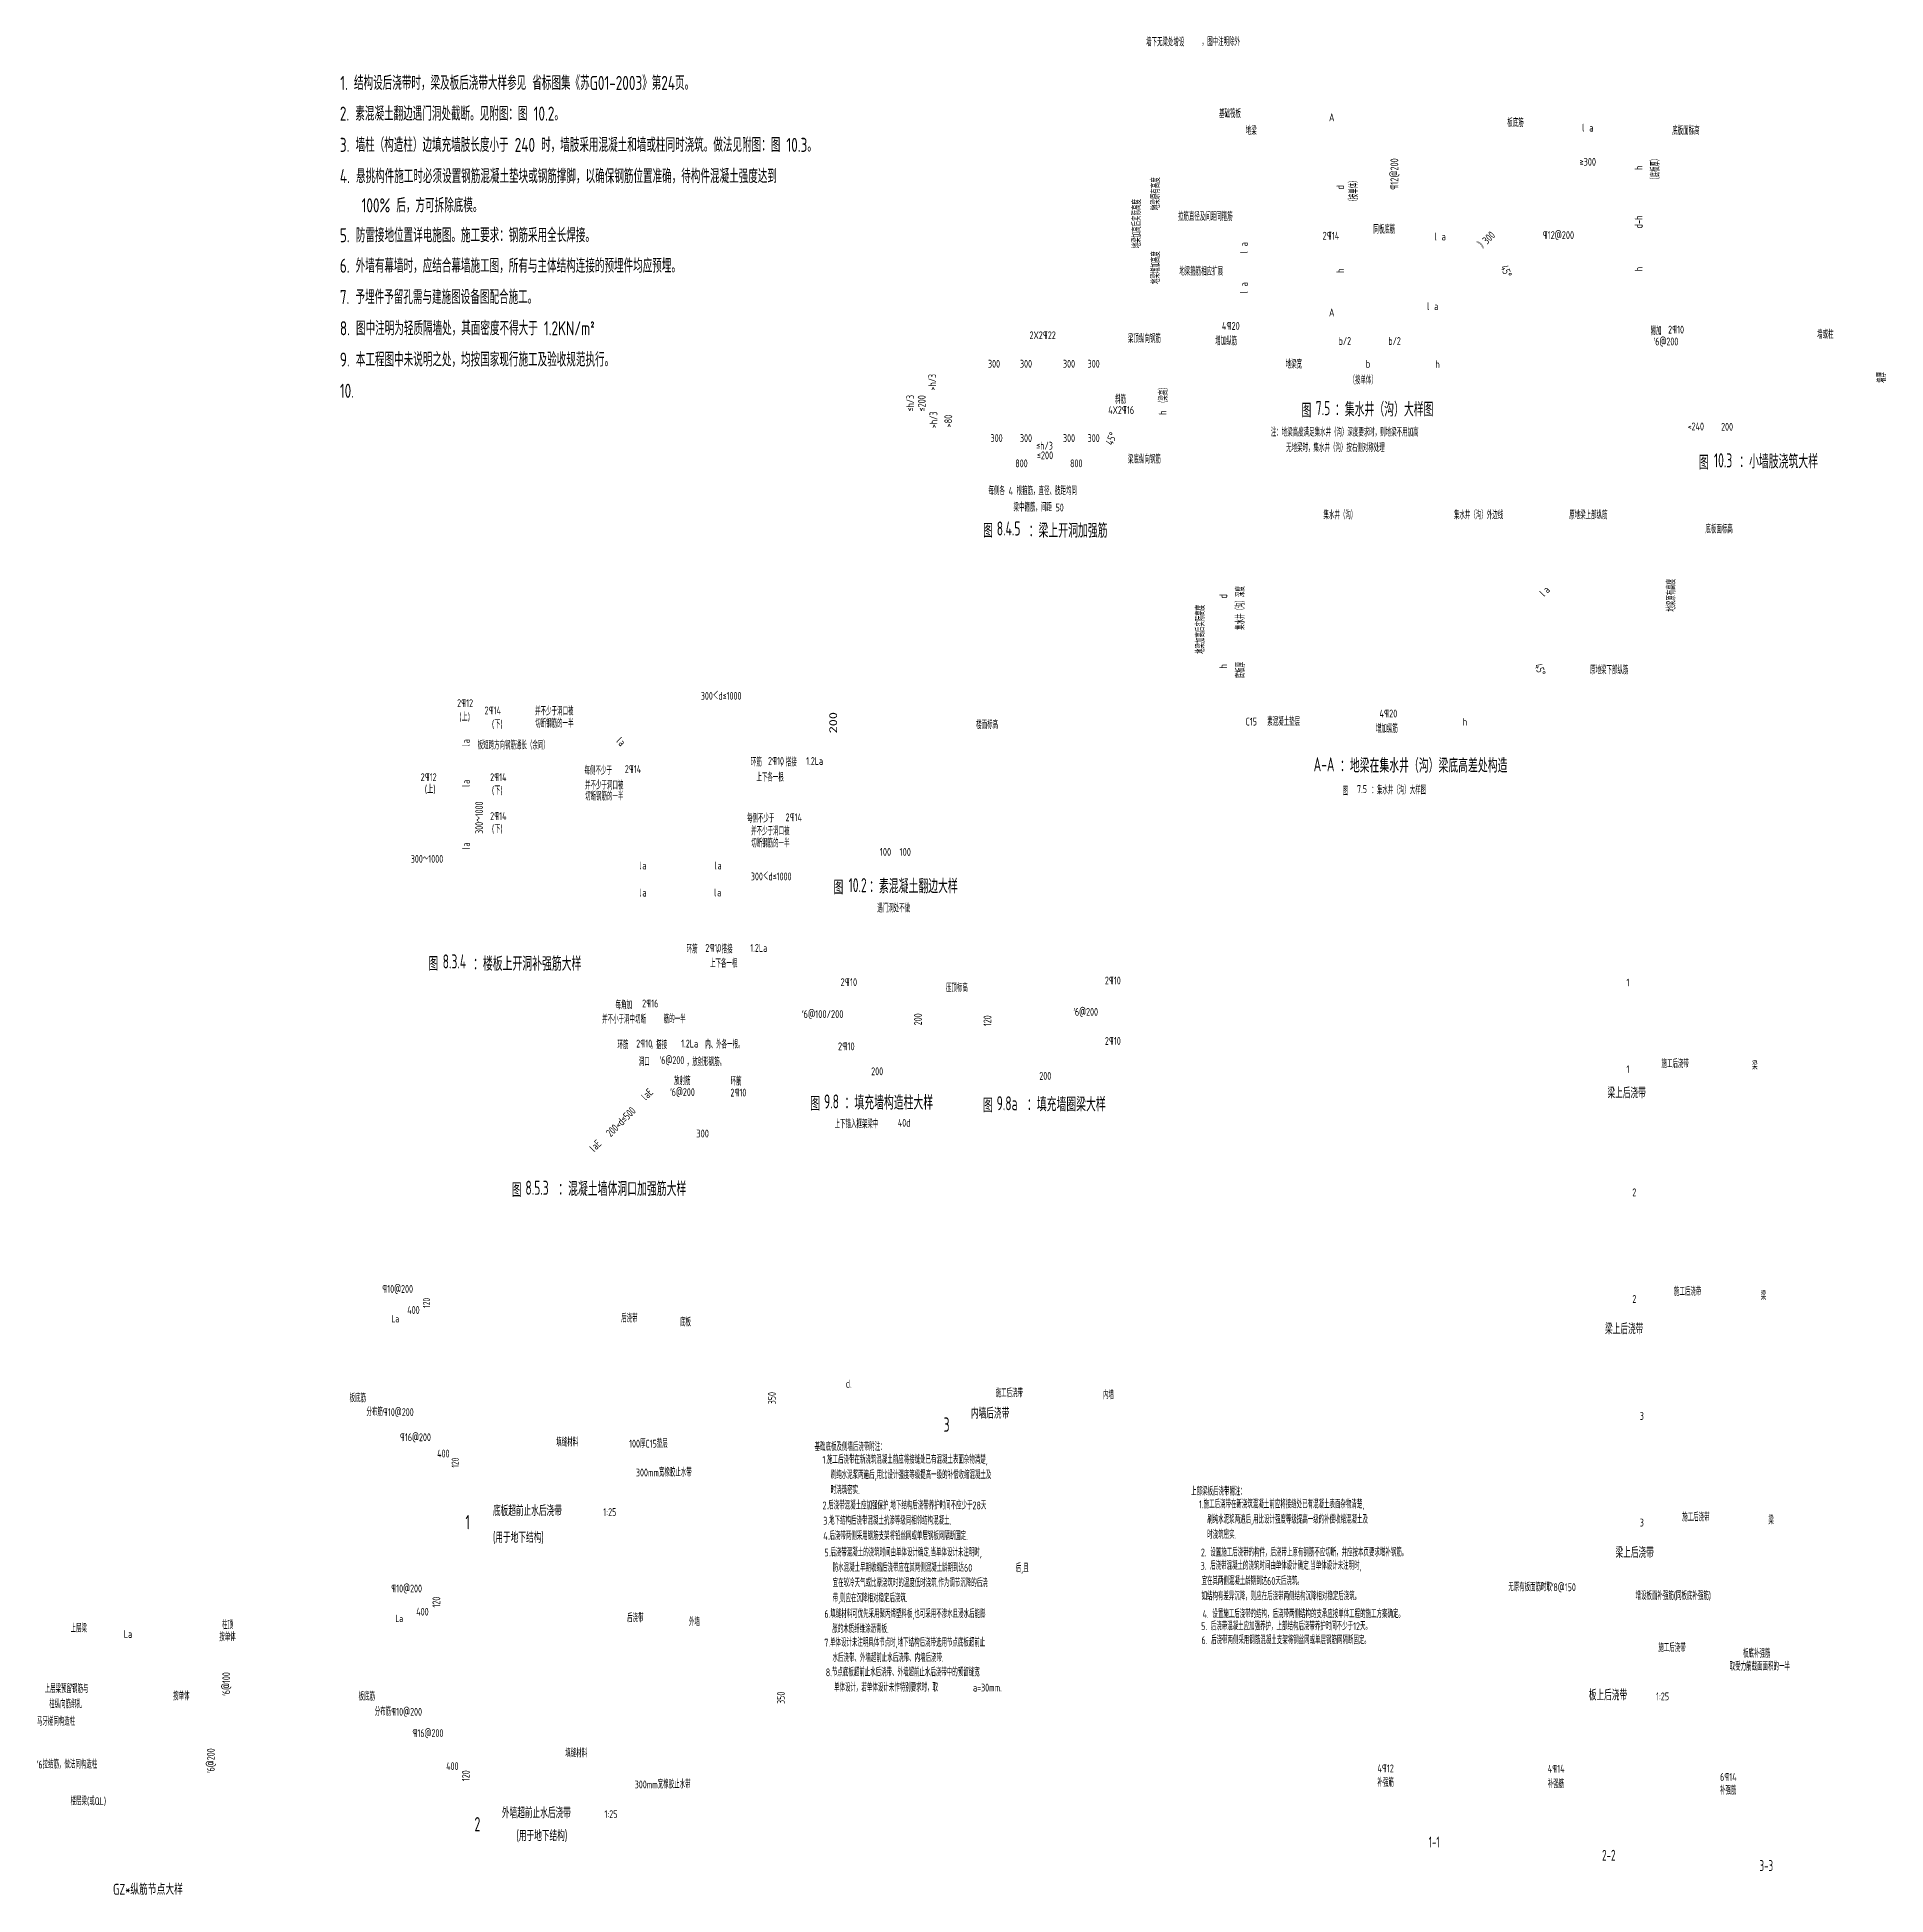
# Model space of a CAD drawing. Extents: x 2468086 to 6957054, y -3413633 to -667223.
# Drawn here: x 5051758 to 5110886, y -794724 to -735293 of the extents above; entities that cross this region are included whole.
import ezdxf
from ezdxf.enums import TextEntityAlignment as Align

# ---------------------------------------------------------------- set-up
doc = ezdxf.new("R2010")
doc.units = 0
doc.header["$LTSCALE"] = 100
doc.header["$MEASUREMENT"] = 0
doc.layers.get('0').update_dxf_attribs({"linetype": 'CONTINUOUS'})
for name, color, linetype in [('DIM', 8, 'CONTINUOUS'), ('TEXT', 7, 'CONTINUOUS'), ('轴线__尺寸数字', 7, 'CONTINUOUS'), ('附加箍筋标', 7, 'CONTINUOUS')]:
    doc.layers.add(name, color=color, linetype=linetype)
doc.styles.add('GB', font='gbxwxt.shx', dxfattribs={"width": 0.7, "height": 500, "bigfont": 'gbhzfs.shx'})

msp = doc.modelspace()

# ---------------------------------------------------------------- texts
at = {"color": 4, "style": 'GB'}
for s, width, p in [('墙下无梁处增设', 0.7, (5087225.4, -735585.3)), ('，图中注明除外', 0.7, (5089005.7, -735571)), ('基础筏板', 0.7, (5089558.8, -737872.8)), ('板底筋', 0.7, (5098777, -738165.5)), ('地梁', 0.7, (5090414.6, -738415.9)), ('≥300', 0.75, (5101090.4, -739407.3)), ('拉筋直径及间距同箍筋', 0.7, (5088244.1, -741164.2)), ('2¶14', 0.75, (5092870.9, -741770.2)), ('同板底筋', 0.7, (5094494.9, -741575.6)), ('¶12@200', 0.75, (5099904.5, -741750.8)), ('地梁箍筋相应扩展', 0.7, (5088287.9, -742917.8)), ('4¶20', 0.75, (5089650.3, -744656.8)), ('2¶10', 0.7, (5103922.2, -744774.7)), ('2X2¶22', 0.7, (5083498.4, -744954.7)), ('梁顶纵向钢筋', 0.7, (5086646.4, -745069.5)), ('增加纵筋', 0.7, (5089436.3, -745145.6)), ('′6@200', 0.7, (5103465.8, -745155.7)), ('300', 0.7, (5082169.4, -745865.7)), ('300', 0.7, (5083192.2, -745865.7)), ('300', 0.7, (5084568.2, -745865.7)), ('300', 0.7, (5085356.2, -745865.7)), ('地梁宽', 0.7, (5091690.5, -745891.3)), ('（按单体）', 0.7, (5093730.4, -746398.6)), ('斜筋', 0.7, (5086236.3, -747012.2)), ('4X2¶16', 0.7, (5086016.9, -747347.7)), ('<240', 0.7, (5104548.4, -747871.5)), ('300', 0.7, (5082252.5, -748243.7)), ('300', 0.7, (5083192.2, -748243.7)), ('300', 0.7, (5084568.2, -748243.7)), ('300', 0.7, (5085356.2, -748243.7)), ('注：地梁高度满足集水井（沟）深度要求时，则地梁不用加高', 0.7, (5091214.7, -748065.5)), ('≤h/3', 0.7, (5083714.5, -748488.1)), ('≤200', 0.75, (5083732.4, -748796.3)), ('梁底纵向钢筋', 0.7, (5086646.4, -748929.6)), ('无地梁时，集水井（沟）按右侧对称处理', 0.7, (5091706.1, -748559.3)), ('每侧各 4 根箍筋，直径、肢距均同', 0.7, (5082184.4, -749939)), ('梁中箍筋，间距 50', 0.7, (5082985.9, -750465.9)), ('集水井（沟）', 0.7, (5092899.4, -750712.2)), ('集水井（沟）外边线', 0.7, (5097072.2, -750712.2)), ('原地梁上部纵筋', 0.7, (5100759.3, -750712.2)), ('原地梁下部纵筋', 0.7, (5101425.6, -755671.9)), ('2¶12', 0.7, (5065189, -756724.5)), ('(上)', 0.8, (5065258.8, -757170.6)), ('2¶14', 0.7, (5066069.5, -756957.7)), ('(下)', 0.8, (5066302.3, -757404)), ('楼面标高', 0.7, (5081790.7, -757423.1)), ('C15', 0.7, (5090410, -757314.9)), ('4¶20', 0.75, (5094689.7, -757057.1)), ('增加纵筋', 0.7, (5094576, -757546.4)), ('2¶10', 0.7, (5075134.5, -758575.1)), ('1.2La', 0.7, (5076354.3, -758575.1)), ('2¶12', 0.7, (5064024.6, -759091.7)), ('2¶14', 0.7, (5066245.6, -759095.2)), ('2¶14', 0.7, (5070551.9, -758834)), ('(上)', 0.8, (5064155.2, -759484.2)), ('(下)', 0.8, (5066302.3, -759521.1)), ('2¶14', 0.7, (5066245.6, -760336.7)), ('(下)', 0.8, (5066302.3, -760754.3)), ('2¶14', 0.7, (5075696.3, -760376.2)), ('300～1000', 0.7, (5063707.6, -761707.4)), ('l', 0.7, (5071015.6, -761917.9)), ('a', 0.7, (5071114.3, -761917.9)), ('l', 0.7, (5073420.3, -761917.9)), ('a', 0.7, (5073519, -761917.9)), ('l', 0.7, (5071015.6, -762786.2)), ('a', 0.7, (5071114.3, -762786.2)), ('l', 0.7, (5073408.1, -762780.1)), ('a', 0.7, (5073506.7, -762780.1)), ('遇门洞处不做', 0.7, (5078627, -763292.6)), ('2¶10', 0.7, (5073129.1, -764555.3)), ('1.2La', 0.7, (5074566.9, -764555.3)), ('2¶10', 0.7, (5070918.4, -767616.1)), ('1.2La', 0.7, (5072356.2, -767616.1)), ('′6@200', 0.7, (5071672.4, -768147.6)), ('′6@200', 0.7, (5072009.3, -769167.4)), ('2¶10', 0.7, (5073931.5, -769184.2)), ('上下锚入框架梁中', 0.7, (5077262.5, -770194.3)), ('40d', 0.7, (5079286.7, -770148.6))]:
    msp.add_text(s, height=250, dxfattribs=dict(at, width=width)).set_placement(p)
at = {"color": 7, "style": 'GB'}
for s, height, width, p in [('1. 结构设后浇带时，梁及板后浇带大样参见 省标图集《苏G01-2003》第24页。', 450, 0.8, (5061452.3, -736982.4)), ('2. 素混凝土翻边遇门洞处截断。见附图：图 10.2。', 450, 0.8, (5061439.4, -737964.7)), ('3. 墙柱（构造柱）边填充墙肢长度小于 240 时，墙肢采用混凝土和墙或柱同时浇筑。做法见附图：图 10.3。', 450, 0.8, (5061439.4, -738964.7)), ('4. 悬挑构件施工时必须设置钢筋混凝土垫块或钢筋撑脚，以确保钢筋位置准确，待构件混凝土强度达到', 450, 0.8, (5061439.4, -739964.7)), (' 100% 后，方可拆除底模。', 450, 0.8, (5061939.4, -740897.8)), ('5. 防雷接地位置详电施图。施工要求：钢筋采用全长焊接。', 450, 0.8, (5061439.4, -741854.5)), ('6. 外墙有幕墙时，应结合幕墙施工图，所有与主体结构连接的预埋件均应预埋。', 450, 0.8, (5061439.4, -742831.4)), ('7. 予埋件予留孔需与建施图设备图配合施工。', 450, 0.8, (5061439.4, -743831.4)), ('8. 图中注明为轻质隔墙处，其面密度不得大于 1.2KN/m²', 450, 0.8, (5061439.4, -744831.4)), ('附加 ', 250, 0.7, (5103356.4, -744823.7)), ('墙或柱', 250, 0.7, (5108688.7, -744938.7)), ('9. 本工程图中未说明之处，均按国家现行施工及验收规范执行。', 450, 0.8, (5061439.4, -745831.4)), ('10.', 450, 0.8, (5061439.4, -746831.4)), ('300＜d≤1000', 250, 0.7, (5072983.7, -756490.8)), ('切断钢筋的一半', 250, 0.7, (5067686.3, -757379.3)), ('并不少于洞口被', 250, 0.7, (5067686.3, -756988.8)), ('板短跨方向钢筋通长（余同）', 250, 0.7, (5065846.3, -758076.6)), ('每侧不少于', 250, 0.7, (5069265.1, -758888.3)), ('环筋     ，搭接', 250, 0.7, (5074585.8, -758621.1)), ('上下各一根', 250, 0.7, (5074764.4, -759105.4)), ('切断钢筋的一半', 250, 0.7, (5069282.2, -759710.4)), ('并不少于洞口被', 250, 0.7, (5069282.2, -759359.6)), ('每侧不少于', 250, 0.7, (5074462.7, -760414.9)), ('并不少于洞口被', 250, 0.7, (5074595.8, -760824.5)), ('切断钢筋的一半', 250, 0.7, (5074595.8, -761213.3)), ('100', 250, 0.8, (5078709.2, -761484.6)), ('100', 250, 0.8, (5079341.9, -761484.6)), ('300＜d≤1000', 250, 0.7, (5074584.3, -762266.8)), ('环筋     ，搭接', 250, 0.7, (5072531.5, -764601.3)), ('上下各一根', 250, 0.7, (5073280, -765057.6)), ('并不小于洞中切断', 250, 0.7, (5069830, -766845.3)), ('每角加', 250, 0.7, (5070258.8, -766386.9)), ('2¶16', 250, 0.7, (5071107.8, -766331.8)), ('筋的一半', 250, 0.7, (5071798.5, -766837.1)), ('环筋      ，搭接', 250, 0.7, (5070320.7, -767662.1)), ('内、外各一根。', 250, 0.7, (5073127.1, -767647.7)), ('洞口          ，放射形钢筋。', 250, 0.7, (5071000.5, -768207.8)), ('放射筋', 250, 0.7, (5072130.6, -768812.7)), ('环筋', 250, 0.7, (5073937.4, -768829.6))]:
    msp.add_text(s, height=height, dxfattribs=dict(at, width=width)).set_placement(p)
at = {"color": 4, "style": 'GB', "width": 0.7}
for s, p in [('底板面标高', (5104492.8, -738258.2)), ('底板面标高', (5105552.6, -751006.4)), ('素混凝土垫层', (5091626.2, -757165.8))]:
    msp.add_text(s, height=250, dxfattribs=at).set_placement(p, align=Align.MIDDLE)
at = {"color": 4, "style": 'GB'}
for s, rotation, width, p in [('¶12@200', 90, 0.75, (5095291.6, -740178.9)), ('（底板厚）', 90, 0.7, (5103647, -739955.7)), ('地梁原有高度', 90, 0.7, (5087664.7, -740827.1)), ('（按单体）', 90, 0.7, (5093996.7, -740652.4)), ('地梁加高后实际高度', 90, 0.7, (5087059.6, -742048)), ('》300', 45, 0.75, (5098001.6, -742068.4)), ('地梁增加高度', 90, 0.7, (5087664.7, -743192.7)), ('>h/3', 90, 0.7, (5080511.6, -746597.5)), ('墙厚', 90, 0.7, (5110886.7, -746354)), ('≤h/3', 90, 0.7, (5079803.5, -747268.1)), ('≤200', 90, 0.75, (5080175.1, -747268.1)), ('（梁高）', 90, 0.7, (5087918.3, -747096.7)), ('>h/3', 90, 0.7, (5080548.1, -747799.8)), ('>80', 90, 0.75, (5081024.8, -747777.5)), ('地梁原有高度', 90, 0.7, (5104155.2, -753670.2)), ('集水井（沟）深度', 90, 0.7, (5090375.1, -754255.1)), ('地梁加高后实际高度', 90, 0.7, (5089097.2, -755026.6)), ('底板厚', 90, 0.7, (5090378.5, -755804.4)), ('l', 315, 0.7, (5070261.5, -757833)), ('l', 90, 0.7, (5065593, -757983.6)), ('a', 90, 0.7, (5065593, -757884.9)), ('a', 315, 0.7, (5070331.3, -757902.8)), ('l', 90, 0.7, (5065593, -759281.7)), ('a', 90, 0.7, (5065593, -759183.1)), ('300～1000', 90, 0.7, (5066018.7, -760782.1)), ('l', 90, 0.7, (5065593, -761288)), ('a', 90, 0.7, (5065593, -761189.4)), ('aE', 45, 0.7, (5071291.1, -769262.5)), ('l', 45, 0.7, (5071226.1, -769327.5)), ('200<d≤500', 45, 0.7, (5070104, -770492.9)), ('l', 45, 0.7, (5069571.9, -770973.1)), ('aE', 45, 0.7, (5069636.9, -770908.1))]:
    msp.add_text(s, height=250, rotation=rotation, dxfattribs=dict(at, width=width)).set_placement(p)
at = {"color": 7, "style": 'GB', "width": 1.327869}
msp.add_text('200', height=250, rotation=90, dxfattribs=at).set_placement((5077342.4, -757565.9), (5077342.4, -756884.2), align=Align.FIT)
at = {"style": 'GB'}
for s, height, width, p in [('1', 250, 0.7, (5102589.9, -765664.4)), ('1', 250, 0.7, (5102589.9, -768436.3)), ('施工后浇带', 250, 0.7, (5103710.4, -768267.6)), ('梁', 250, 0.7, (5106608.7, -768324.8)), ('梁上后浇带', 350, 0.7, (5101984.2, -769240.8)), ('2', 250, 0.7, (5102779, -772374.1)), ('¶10@200', 250, 0.7, (5062793, -775465.2)), ('2', 250, 0.7, (5102779, -775785.9)), ('施工后浇带', 250, 0.7, (5104108.2, -775554.1)), ('梁', 250, 0.7, (5106886, -775692.7)), ('400', 250, 0.7, (5063596.7, -776138.6)), ('后浇带', 250, 0.7, (5070436, -776409.9)), ('底板', 250, 0.7, (5072318.8, -776535.3)), ('梁上后浇带', 350, 0.7, (5101905.9, -776789.7)), ('d', 250, 0.7, (5077621.3, -778498.1)), ('.', 250, 0.7, (5077757.3, -778498.1)), ('施工后浇带', 250, 0.7, (5082416.3, -778800.2)), ('板底筋', 250, 0.7, (5061751.8, -778960.8)), ('分布筋¶10@200', 250, 0.7, (5062289.9, -779405)), ('内墙后浇带', 350, 0.7, (5081624.7, -779489.3)), ('内墙', 250, 0.7, (5085848, -778862.6)), ('3', 250, 0.7, (5103016, -779529)), ('¶16@200', 250, 0.7, (5063358.2, -780210.1)), ('填缝材料', 250, 0.7, (5068361.3, -780375.9)), ('100厚C15垫层', 250, 0.7, (5070691.2, -780415.1)), ('基础底板及侧墙后浇带附注：', 250, 0.7, (5076623, -780518.8)), ('400', 250, 0.7, (5064552.6, -780731)), ('1.施工后浇带在新浇筑混凝土前应将接缝处已有混凝土表面杂物清楚,', 250, 0.7, (5076874.4, -780929.2)), ('300mm宽橡胶止水带', 250, 0.7, (5070907.9, -781339)), ('  刷纯水泥浆两遍后,用比设计强度等级提高一级的补偿收缩混凝土及', 250, 0.7, (5076902, -781416.9)), ('  时浇筑密实.', 250, 0.7, (5076902, -781904.6)), ('上部梁板后浇带附注：', 250, 0.7, (5088666.6, -781945.7)), ('1.施工后浇带在新浇筑混凝土前应将接缝处已有混凝土表面杂物清楚,', 250, 0.7, (5088918, -782356.1)), ('底板超前止水后浇带', 350, 0.7, (5066335.1, -782608.6)), ('1:25', 250, 0.7, (5069864.7, -782603.3)), ('2.后浇带混凝土应加强保护,地下结构后浇带养护时间不应少于28天', 250, 0.7, (5076879.1, -782392.3)), ('3.地下结构后浇带混凝土抗渗等级同相邻结构混凝土.', 250, 0.7, (5076902, -782880.1)), ('  刷纯水泥浆两遍后,用比设计强度等级提高一级的补偿收缩混凝土及', 250, 0.7, (5088945.6, -782843.8)), ('3', 250, 0.7, (5103016, -782940.9)), ('施工后浇带', 250, 0.7, (5104373.8, -782773.1)), ('梁', 250, 0.7, (5107128.5, -782869)), ('(用于地下结构)', 350, 0.7, (5066335.1, -783464.2)), ('4.后浇带两侧采用钢筋支架将铅丝网或单层钢板网隔断固定.', 250, 0.7, (5076902, -783367.8)), ('  时浇筑密实.', 250, 0.7, (5088945.6, -783331.6)), ('5.后浇带混凝土的浇筑时间由单体设计确定.当单体设计未注明时,', 250, 0.7, (5076938, -783897.4)), ('2. 设置施工后浇带的构件，后浇带上原有钢筋不应切断，并应按本页要求增补钢筋。', 250, 0.7, (5088979.2, -783896.4)), ('梁上后浇带', 350, 0.7, (5102240.9, -783944.7)), ('  防水混凝土早期收缩后浇带应在其两侧混凝土龄期到达60', 250, 0.7, (5076965.7, -784385.2)), ('后,且', 250, 0.7, (5083055.1, -784397.2)), ('3. 后浇带混凝土的浇筑时间由单体设计确定.当单体设计未注明时,', 250, 0.7, (5088971, -784321.4)), ('¶10@200', 250, 0.7, (5063080.3, -785048.4)), ('  带,则应在沉降相对稳定后浇筑.', 250, 0.7, (5076965.7, -785360.6)), ('  宜在较冷天气或比原浇筑时的温度低时浇筑.作为调节沉降的后浇', 250, 0.7, (5076965.7, -784872.9)), ('如结构有差异沉降，则应在后浇带两侧结构沉降相对稳定后浇筑。', 250, 0.7, (5088998.6, -785296.9)), ('宜在其两侧混凝土龄期到达60天后浇筑。', 250, 0.7, (5088998.6, -784809.2)), ('无原有板面筋时取′8@150', 250, 0.7, (5098808.5, -785008.7)), ('增设板面补强筋(同板底补强筋)', 250, 0.7, (5102880.3, -785284.2)), ('400', 250, 0.7, (5063883.9, -785790.6)), ('6.填缝材料可优先采用聚丙烯塑料板,也可采用不渗水且浸水后能膨', 250, 0.7, (5076936.1, -785861.6)), ('4. 设置施工后浇带的结构，后浇带两侧结构的支承应按单体工程的施工方案确定。', 250, 0.7, (5089033.2, -785866.2)), ('上层梁', 250, 0.7, (5052827.1, -786325.6)), ('La', 250, 0.7, (5054531.2, -786504.6)), ('柱顶', 250, 0.7, (5057670.5, -786220.9)), ('后浇带', 250, 0.7, (5070624.3, -785996.7)), ('外墙', 250, 0.7, (5072606.1, -786122.1)), ('  胀的木质纤维涂沥青板.', 250, 0.7, (5076952.7, -786346.7)), ('5. 后浇带混凝土应加强养护，上部结构后浇带养护时间不少于12天。', 250, 0.7, (5088988, -786255.2)), ('按单体', 250, 0.7, (5057584.4, -786604.9)), ('7.单体设计未注明具体节点时,地下结构后浇带选用节点底板超前止', 250, 0.7, (5076932.1, -786782.4)), ('6. 后浇带两侧采用钢筋混凝土支架将钢丝网或单层钢筋网隔断固定。', 250, 0.7, (5088997, -786700.2)), ('施工后浇带', 250, 0.7, (5103610.7, -786949.6)), ('板底补强筋', 250, 0.7, (5106317.9, -787134.1)), ('8.节点底板超前止水后浇带、外墙超前止水后浇带中的预留缝宽', 250, 0.7, (5076981.5, -787731.3)), ('  水后浇带、外墙超前止水后浇带、内墙后浇带.', 250, 0.7, (5076959.7, -787270.1)), ('取受力筋截面面积的一半', 250, 0.7, (5105892.2, -787549.3)), ('上层梁预留钢筋与', 250, 0.7, (5051998.3, -788261.8)), ('  单体设计，若单体设计未作特别要求时，取', 250, 0.7, (5077009.1, -788219)), ('a=30mm.', 250, 0.7, (5081689.9, -788219)), ('柱纵向筋绑扎', 250, 0.7, (5052144.3, -788749.6)), ('按单体', 250, 0.7, (5056103.5, -788496.6)), ('板底筋', 250, 0.7, (5062039.1, -788507.5)), ('板上后浇带', 350, 0.7, (5101386.1, -788505.2)), ('1:25', 250, 0.7, (5103536.8, -788499.5)), ('马牙槎同构造柱', 250, 0.7, (5051750.9, -789308.5)), ('分布筋¶10@200', 250, 0.7, (5062555.7, -788991.8)), ('¶16@200', 250, 0.7, (5063758.1, -789675.8)), ('′6拉结筋，做法同构造柱', 250, 0.7, (5051750.9, -790679.1)), ('填缝材料', 250, 0.7, (5068648.6, -790320.7)), ('400', 250, 0.7, (5064839.9, -790731.1)), ('补强筋', 250, 0.7, (5094626.6, -791262.3)), ('4¶12', 250, 0.7, (5094626.6, -790802.8)), ('4¶14', 250, 0.7, (5100074.4, -790815)), ('6¶14', 250, 0.7, (5105583.8, -791078.7)), ('楼层梁(或QL)', 250, 0.7, (5052827.1, -791853.9)), ('300mm宽橡胶止水带', 250, 0.7, (5070869.5, -791317.5)), ('补强筋', 250, 0.7, (5100074.4, -791305.3)), ('补强筋', 250, 0.7, (5105582.8, -791512.3)), ('外墙超前止水后浇带', 350, 0.7, (5066622.4, -792272.6)), ('1:25', 250, 0.7, (5069902.9, -792267.2)), ('(用于地下结构)', 350, 0.7, (5067087.4, -793005.8)), ('1-1', 350, 0.7, (5096265.8, -793206)), ('2-2', 350, 0.7, (5101811.6, -793633)), ('3-3', 350, 0.7, (5106845.5, -793963.5)), ('GZ*纵筋节点大样', 350, 0.8, (5054184.7, -794721.8))]:
    msp.add_text(s, height=height, dxfattribs=dict(at, width=width)).set_placement(p)
at = {"color": 4, "style": 'GB', "width": 0.7}
msp.add_text('压顶标高', height=250, dxfattribs=at).set_placement((5080823.5, -765914.9), align=Align.BOTTOM_LEFT)
at = {"style": 'GB', "width": 0.7}
for s, height, p in [('120', 230, (5064327.6, -775946.1)), ('120', 230, (5065244.3, -781058.1)), ('120', 250, (5064651, -785532.9)), ('′6@100', 250, (5057930.1, -788350.6)), ('′6@200', 250, (5057437, -790821)), ('120', 250, (5065592.7, -791088.4))]:
    msp.add_text(s, height=height, rotation=90, dxfattribs=at).set_placement(p)
at = {"color": 7, "linetype": 'ByBlock', "char_height": 250, "attachment_point": 5, "rotation": 90, "style": 'GB'}
for s, insert in [('\\A1;h', (5087753.4, -747307.4)), ('\\A1;120', (5082152, -766760.4))]:
    msp.add_mtext(s, dxfattribs=dict(at, insert=insert))
at = {"color": 4, "char_height": 250, "attachment_point": 5, "style": 'GB'}
for s, insert in [('\\A1;200', (5105808.2, -747756.7)), ('800', (5083240.9, -748927.7)), ('\\A1;800', (5084993.9, -748927.7))]:
    msp.add_mtext(s, dxfattribs=dict(at, insert=insert))
at = {"color": 7, "linetype": 'ByBlock', "insert": (5084002.4, -768525.5), "char_height": 250, "attachment_point": 5, "style": 'GB'}
msp.add_mtext('200', dxfattribs=at)
at = {"layer": 'DIM', "color": 3, "style": 'GB'}
for s, width, p in [('A', 0.8, (5093076.3, -737984.1)), ('A', 0.8, (5093076.3, -744224.6)), ('b/2', 0.7, (5093383.6, -745138.7)), ('b/2', 0.7, (5094975.7, -745138.7)), ('b', 0.8, (5094250.5, -745870.2)), ('h', 0.8, (5096475.2, -745878.1)), ('h', 0.8, (5097357.4, -757324.8))]:
    msp.add_text(s, height=250, dxfattribs=dict(at, width=width)).set_placement(p)
at = {"layer": 'DIM', "color": 4, "style": 'GB', "width": 0.8}
for s, p in [(' l', (5101049, -738313.1)), ('a', (5101398.6, -738313.1)), (' l', (5096324.1, -741796.2)), ('a', (5096673.8, -741796.2)), (' l', (5096088, -744026.2)), ('a', (5096437.7, -744026.2))]:
    msp.add_text(s, height=250, dxfattribs=at).set_placement(p)
at = {"layer": 'DIM', "color": 3, "style": 'GB', "width": 0.8}
for s, p in [('h', (5103105.6, -739543)), ('d', (5093560.6, -740170.4)), ('d-h', (5103105.6, -741414.3)), ('h', (5093560.6, -742839.9)), ('h', (5103105.6, -742786.3)), ('d', (5089820.1, -753254)), ('h', (5089814.4, -755494.9))]:
    msp.add_text(s, height=250, rotation=90, dxfattribs=at).set_placement(p)
at = {"layer": 'DIM', "color": 4, "style": 'GB', "width": 0.8}
for s, rotation, p in [(' l', 90, (5090480.2, -742336.4)), ('a', 90, (5090480.2, -741986.8)), (' l', 90, (5090480.2, -743620.6)), ('a', 90, (5090480.2, -743271)), ('a', 45, (5100066.3, -753100)), (' l', 45, (5099868.5, -753297.8))]:
    msp.add_text(s, height=250, rotation=rotation, dxfattribs=at).set_placement(p)
at = {"layer": 'DIM', "color": 7, "style": 'GB'}
for rotation, width, p in [(292.5, 0.7, (5098559.3, -742648.7)), (67.5, 0.8, (5086150.1, -748370)), (292.5, 0.7, (5099642.9, -755393.2))]:
    msp.add_text('45°', height=250, rotation=rotation, dxfattribs=dict(at, width=width)).set_placement(p)
at = {"layer": 'DIM', "style": 'GB', "width": 0.7}
for s, height, p in [('图', 450, (5092197.5, -747460.6)), ('7.5', 450, (5092653.3, -747386.5)), ('：集水井（沟）大样图', 450, (5093267.3, -747428.2)), ('图', 450, (5104907.1, -749124.8)), ('10.3', 450, (5105387.6, -749056.5)), ('：小墙肢浇筑大样', 450, (5106198.2, -749092.2)), ('图', 450, (5082011, -751305.2)), ('8.4.5', 450, (5082449.7, -751236.8)), ('：梁上开洞加强筋', 450, (5083472.2, -751305.2)), ('A-A', 450, (5092585.2, -758780.8)), ('：地梁在集水井（沟）梁底高差处构造', 450, (5093429, -758822.5)), ('图', 250, (5093515.7, -759545.1)), ('7.5', 250, (5093971.6, -759471)), ('：集水井（沟）大样图', 250, (5094434.3, -759512.7)), ('图', 450, (5077229.4, -762715.1)), ('10.2', 450, (5077709.9, -762646.8)), ('：素混凝土翻边大样', 450, (5078367.2, -762682.5)), ('图', 450, (5064271.8, -765162.3)), ('8.3.4', 450, (5064727.6, -765088.1)), ('：楼板上开洞补强筋大样', 450, (5065700.5, -765162.3)), ('图', 450, (5076486, -769636.9)), ('9.8', 450, (5076924.8, -769568.6)), ('：填充墙构造柱大样', 450, (5077582, -769604.3)), ('图', 450, (5082007.1, -769692.9)), ('9.8a', 450, (5082445.9, -769624.6)), ('：填充墙圈梁大样', 450, (5083415.1, -769660.3)), ('图', 450, (5066935.3, -772397.5)), ('8.5.3', 450, (5067374, -772329.2)), ('：混凝土墙体洞口加强筋大样', 450, (5068425.1, -772364.9))]:
    msp.add_text(s, height=height, dxfattribs=at).set_placement(p)
at = {"layer": 'DIM', "color": 7, "style": 'GB', "width": 0.8}
msp.add_text('300', height=250, dxfattribs=at).set_placement((5072840.7, -770493.2))
at = {"layer": 'DIM', "color": 7, "char_height": 230, "attachment_point": 5, "style": 'GB'}
for insert in [(5063213.6, -776291.5), (5063338.4, -785878.3)]:
    msp.add_mtext('La', dxfattribs=dict(at, insert=insert))
at = {"layer": 'DIM', "insert": (5075258.2, -778833.6), "char_height": 250, "attachment_point": 5, "rotation": 90, "style": 'GB'}
msp.add_mtext('350', dxfattribs=at)
at = {"layer": 'DIM', "color": 7, "insert": (5075545.4, -788420.4), "char_height": 250, "attachment_point": 5, "rotation": 90, "style": 'GB'}
msp.add_mtext('350', dxfattribs=at)
at = {"layer": 'TEXT', "style": 'GB', "width": 0.7}
for p in [(5086417.8, -765673.4), (5086417.8, -767605.8)]:
    msp.add_text('2¶10', height=250, dxfattribs=at).set_placement(p, align=Align.BOTTOM_RIGHT)
msp.add_text('′6@200', height=250, dxfattribs=at).set_placement((5084904.4, -766676.3), align=Align.BOTTOM_LEFT)
at = {"layer": '轴线__尺寸数字', "style": 'GB'}
for s, width, p in [('2¶10', 0.8, (5077452.8, -765650.6)), ('′6@100/200', 0.8, (5076219.3, -766671.5)), ('2¶10', 0.8, (5077371.9, -767704.2)), ('200', 0.7, (5078434, -768502.5))]:
    msp.add_text(s, height=250, dxfattribs=dict(at, width=width)).set_placement(p)
at = {"layer": '轴线__尺寸数字', "style": 'GB', "width": 0.7}
msp.add_text('200', height=250, rotation=90, dxfattribs=at).set_placement((5080055.2, -766904.6))
at = {"layer": '附加箍筋标', "style": 'GB', "width": 0.7}
for s, p in [('3', (5080747.6, -779911.9)), ('1', (5065457.9, -783031.2)), ('2', (5065745.2, -792695.2))]:
    msp.add_text(s, height=460, dxfattribs=at).set_placement(p)

doc.saveas('drawing.dxf')
